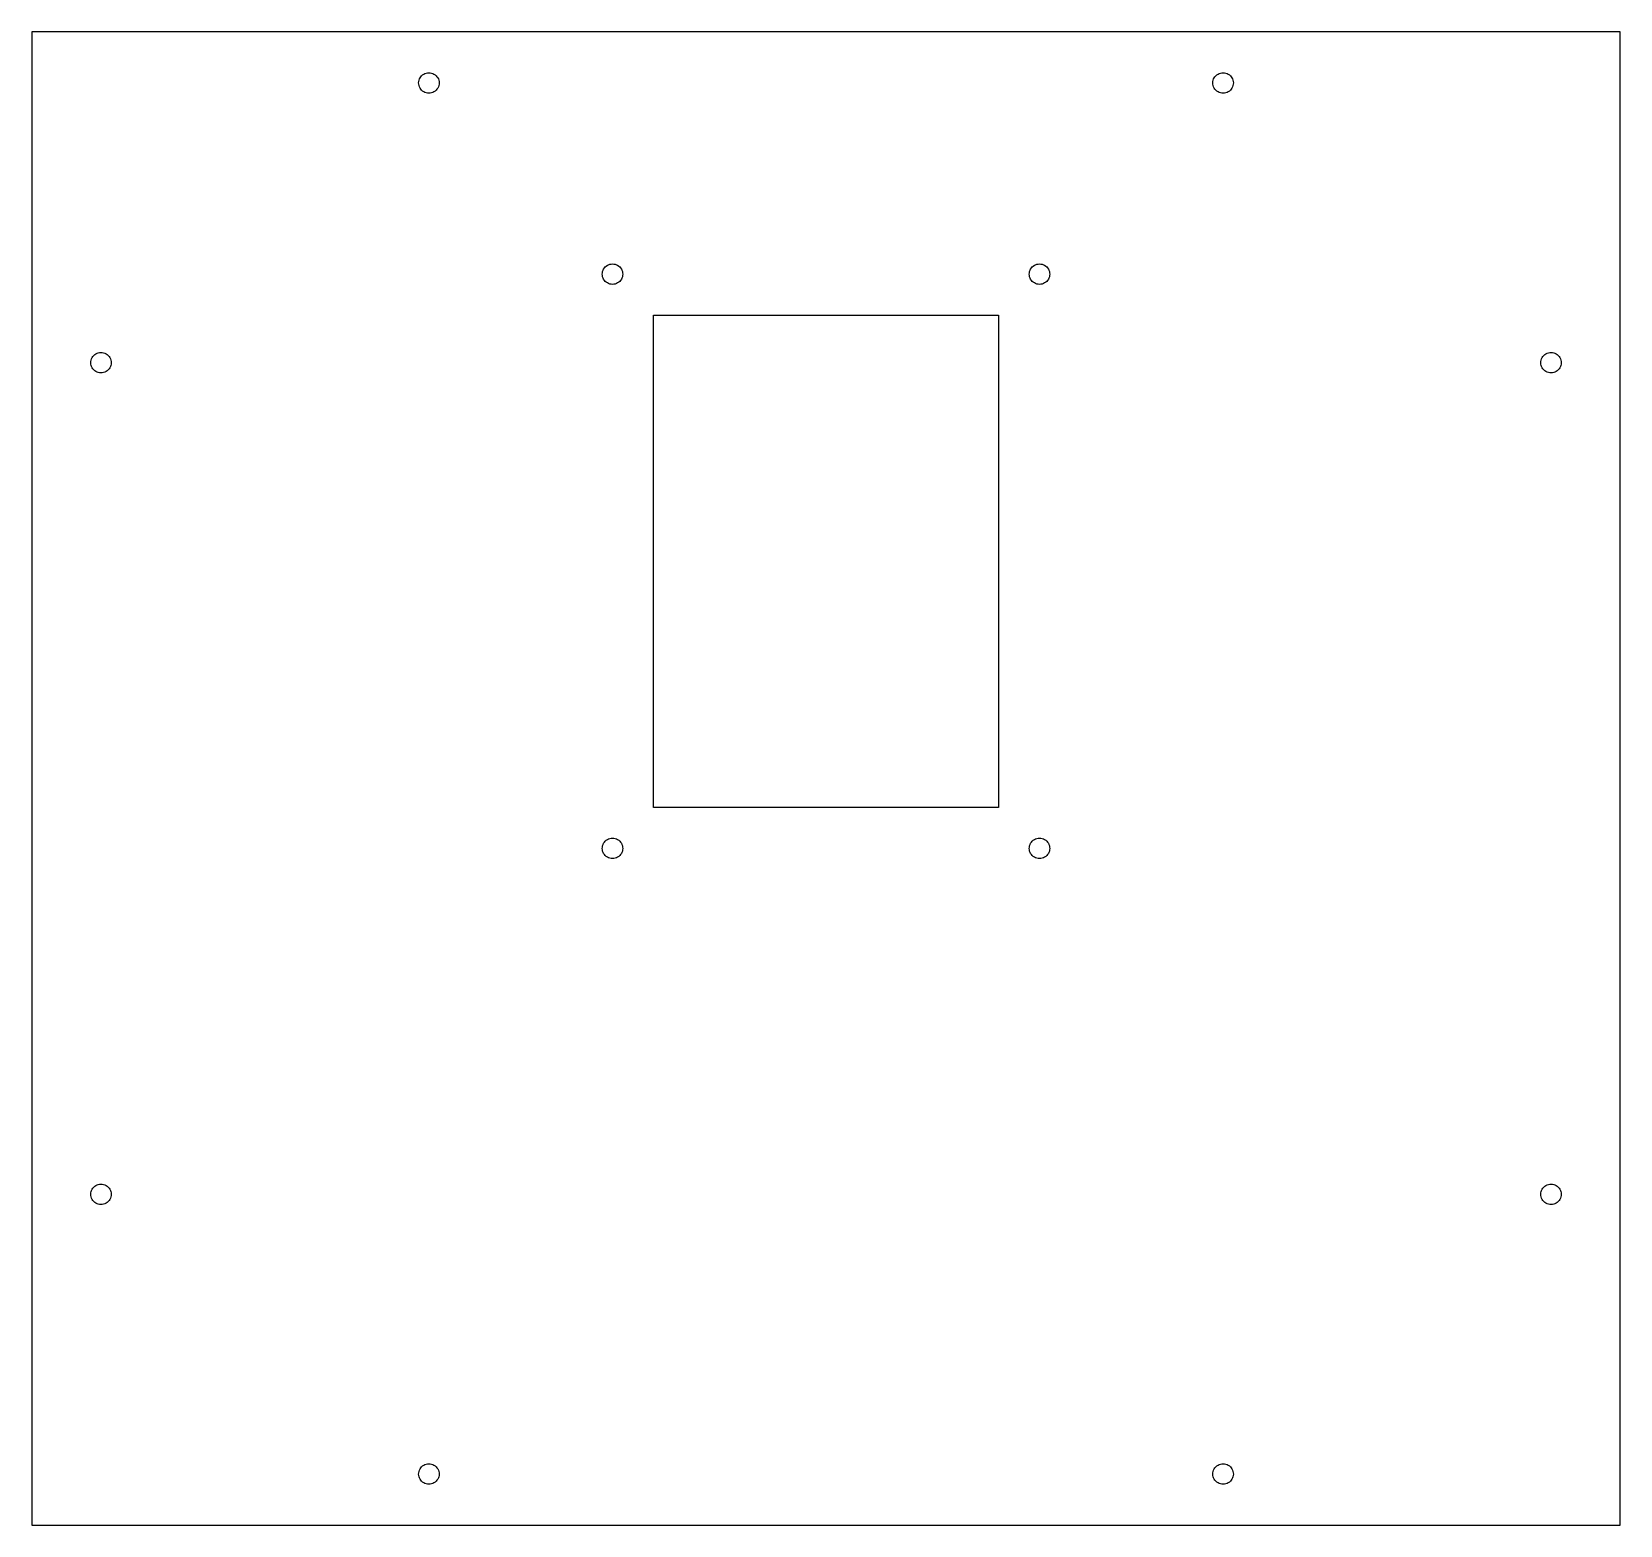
# Model space of a CAD drawing. Header units: metres. Extents: x 0 to 264, y 0 to 248.
import ezdxf

# ---------------------------------------------------------------- set-up
doc = ezdxf.new("R2010")
doc.units = ezdxf.units.M

msp = doc.modelspace()

# ---------------------------------------------------------------- linework, layer by layer
for p, q in [((264, 248.2), (0, 248.2)), ((0, 248.2), (0, 0)), ((264, 0), (264, 248.2)), ((64.3579, 240.14), (64.4294, 240.351)), ((64.4294, 240.351), (64.5278, 240.55)), ((64.5278, 240.55), (64.6513, 240.735)), ((64.6513, 240.735), (64.7979, 240.902)), ((64.7979, 240.902), (64.9651, 241.049)), ((64.9651, 241.049), (65.15, 241.172)), ((65.15, 241.172), (65.3494, 241.271)), ((65.3494, 241.271), (65.56, 241.342)), ((65.56, 241.342), (65.7781, 241.385)), ((65.7781, 241.385), (66, 241.4)), ((66, 241.4), (66.2219, 241.385)), ((66.2219, 241.385), (66.44, 241.342)), ((66.44, 241.342), (66.6506, 241.271)), ((66.6506, 241.271), (66.85, 241.172)), ((66.85, 241.172), (67.0349, 241.049)), ((67.0349, 241.049), (67.2021, 240.902)), ((67.2021, 240.902), (67.3487, 240.735)), ((67.3487, 240.735), (67.4722, 240.55)), ((67.4722, 240.55), (67.5706, 240.351)), ((67.5706, 240.351), (67.6421, 240.14)), ((196.358, 240.14), (196.429, 240.351)), ((196.429, 240.351), (196.528, 240.55)), ((196.528, 240.55), (196.651, 240.735)), ((196.651, 240.735), (196.798, 240.902)), ((196.798, 240.902), (196.965, 241.049)), ((196.965, 241.049), (197.15, 241.172)), ((197.15, 241.172), (197.349, 241.271)), ((197.349, 241.271), (197.56, 241.342)), ((197.56, 241.342), (197.778, 241.385)), ((197.778, 241.385), (198, 241.4)), ((198, 241.4), (198.222, 241.385)), ((198.222, 241.385), (198.44, 241.342)), ((198.44, 241.342), (198.651, 241.271)), ((198.651, 241.271), (198.85, 241.172)), ((198.85, 241.172), (199.035, 241.049)), ((199.035, 241.049), (199.202, 240.902)), ((199.202, 240.902), (199.349, 240.735)), ((199.349, 240.735), (199.472, 240.55)), ((199.472, 240.55), (199.571, 240.351)), ((199.571, 240.351), (199.642, 240.14)), ((64.3, 239.7), (64.3145, 239.922)), ((64.3145, 239.478), (64.3, 239.7)), ((64.3145, 239.922), (64.3579, 240.14)), ((64.3579, 239.26), (64.3145, 239.478)), ((64.4294, 239.049), (64.3579, 239.26)), ((64.5278, 238.85), (64.4294, 239.049)), ((64.6513, 238.665), (64.5278, 238.85)), ((64.7979, 238.498), (64.6513, 238.665)), ((64.9651, 238.351), (64.7979, 238.498)), ((65.15, 238.228), (64.9651, 238.351)), ((65.3494, 238.129), (65.15, 238.228)), ((65.56, 238.058), (65.3494, 238.129)), ((65.7781, 238.015), (65.56, 238.058)), ((66, 238), (65.7781, 238.015)), ((66.2219, 238.015), (66, 238)), ((66.44, 238.058), (66.2219, 238.015)), ((66.6506, 238.129), (66.44, 238.058)), ((66.85, 238.228), (66.6506, 238.129)), ((67.0349, 238.351), (66.85, 238.228)), ((67.2021, 238.498), (67.0349, 238.351)), ((67.3487, 238.665), (67.2021, 238.498)), ((67.4722, 238.85), (67.3487, 238.665)), ((67.5706, 239.049), (67.4722, 238.85)), ((67.6421, 239.26), (67.5706, 239.049)), ((67.6421, 240.14), (67.6855, 239.922)), ((67.6855, 239.478), (67.6421, 239.26)), ((67.6855, 239.922), (67.7, 239.7)), ((67.7, 239.7), (67.6855, 239.478)), ((196.3, 239.7), (196.315, 239.922)), ((196.315, 239.478), (196.3, 239.7)), ((196.315, 239.922), (196.358, 240.14)), ((196.358, 239.26), (196.315, 239.478)), ((196.429, 239.049), (196.358, 239.26)), ((196.528, 238.85), (196.429, 239.049)), ((196.651, 238.665), (196.528, 238.85)), ((196.798, 238.498), (196.651, 238.665)), ((196.965, 238.351), (196.798, 238.498)), ((197.15, 238.228), (196.965, 238.351)), ((197.349, 238.129), (197.15, 238.228)), ((197.56, 238.058), (197.349, 238.129)), ((197.778, 238.015), (197.56, 238.058)), ((198, 238), (197.778, 238.015)), ((198.222, 238.015), (198, 238)), ((198.44, 238.058), (198.222, 238.015)), ((198.651, 238.129), (198.44, 238.058)), ((198.85, 238.228), (198.651, 238.129)), ((199.035, 238.351), (198.85, 238.228)), ((199.202, 238.498), (199.035, 238.351)), ((199.349, 238.665), (199.202, 238.498)), ((199.472, 238.85), (199.349, 238.665)), ((199.571, 239.049), (199.472, 238.85)), ((199.642, 239.26), (199.571, 239.049)), ((199.642, 240.14), (199.685, 239.922)), ((199.685, 239.478), (199.642, 239.26)), ((199.685, 239.922), (199.7, 239.7)), ((199.7, 239.7), (199.685, 239.478)), ((94.8779, 208.36), (94.9494, 208.571)), ((94.9494, 208.571), (95.0478, 208.77)), ((95.0478, 208.77), (95.1713, 208.955)), ((95.1713, 208.955), (95.3179, 209.122)), ((95.3179, 209.122), (95.4851, 209.269)), ((95.4851, 209.269), (95.67, 209.392)), ((95.67, 209.392), (95.8694, 209.491)), ((95.8694, 209.491), (96.08, 209.562)), ((96.08, 209.562), (96.2981, 209.605)), ((96.2981, 209.605), (96.52, 209.62)), ((96.52, 209.62), (96.7419, 209.605)), ((96.7419, 209.605), (96.96, 209.562)), ((96.96, 209.562), (97.1706, 209.491)), ((97.1706, 209.491), (97.37, 209.392)), ((97.37, 209.392), (97.5549, 209.269)), ((97.5549, 209.269), (97.7221, 209.122)), ((97.7221, 209.122), (97.8687, 208.955)), ((97.8687, 208.955), (97.9922, 208.77)), ((97.9922, 208.77), (98.0906, 208.571)), ((98.0906, 208.571), (98.1621, 208.36)), ((165.838, 208.36), (165.909, 208.571)), ((165.909, 208.571), (166.008, 208.77)), ((166.008, 208.77), (166.131, 208.955)), ((166.131, 208.955), (166.278, 209.122)), ((166.278, 209.122), (166.445, 209.269)), ((166.445, 209.269), (166.63, 209.392)), ((166.63, 209.392), (166.829, 209.491)), ((166.829, 209.491), (167.04, 209.562)), ((167.04, 209.562), (167.258, 209.605)), ((167.258, 209.605), (167.48, 209.62)), ((167.48, 209.62), (167.702, 209.605)), ((167.702, 209.605), (167.92, 209.562)), ((167.92, 209.562), (168.131, 209.491)), ((168.131, 209.491), (168.33, 209.392)), ((168.33, 209.392), (168.515, 209.269)), ((168.515, 209.269), (168.682, 209.122)), ((168.682, 209.122), (168.829, 208.955)), ((168.829, 208.955), (168.952, 208.77)), ((168.952, 208.77), (169.051, 208.571)), ((169.051, 208.571), (169.122, 208.36)), ((94.82, 207.92), (94.8345, 208.142)), ((94.8345, 207.698), (94.82, 207.92)), ((94.8345, 208.142), (94.8779, 208.36)), ((94.8779, 207.48), (94.8345, 207.698)), ((94.9494, 207.269), (94.8779, 207.48)), ((95.0478, 207.07), (94.9494, 207.269)), ((95.1713, 206.885), (95.0478, 207.07)), ((95.3179, 206.718), (95.1713, 206.885)), ((95.4851, 206.571), (95.3179, 206.718)), ((95.67, 206.448), (95.4851, 206.571)), ((95.8694, 206.349), (95.67, 206.448)), ((96.08, 206.278), (95.8694, 206.349)), ((96.2981, 206.235), (96.08, 206.278)), ((96.52, 206.22), (96.2981, 206.235)), ((96.7419, 206.235), (96.52, 206.22)), ((96.96, 206.278), (96.7419, 206.235)), ((97.1706, 206.349), (96.96, 206.278)), ((97.37, 206.448), (97.1706, 206.349)), ((97.5549, 206.571), (97.37, 206.448)), ((97.7221, 206.718), (97.5549, 206.571)), ((97.8687, 206.885), (97.7221, 206.718)), ((97.9922, 207.07), (97.8687, 206.885)), ((98.0906, 207.269), (97.9922, 207.07)), ((98.1621, 207.48), (98.0906, 207.269)), ((98.1621, 208.36), (98.2055, 208.142)), ((98.2055, 207.698), (98.1621, 207.48)), ((98.2055, 208.142), (98.22, 207.92)), ((98.22, 207.92), (98.2055, 207.698)), ((165.78, 207.92), (165.795, 208.142)), ((165.795, 207.698), (165.78, 207.92)), ((165.795, 208.142), (165.838, 208.36)), ((165.838, 207.48), (165.795, 207.698)), ((165.909, 207.269), (165.838, 207.48)), ((166.008, 207.07), (165.909, 207.269)), ((166.131, 206.885), (166.008, 207.07)), ((166.278, 206.718), (166.131, 206.885)), ((166.445, 206.571), (166.278, 206.718)), ((166.63, 206.448), (166.445, 206.571)), ((166.829, 206.349), (166.63, 206.448)), ((167.04, 206.278), (166.829, 206.349)), ((167.258, 206.235), (167.04, 206.278)), ((167.48, 206.22), (167.258, 206.235)), ((167.702, 206.235), (167.48, 206.22)), ((167.92, 206.278), (167.702, 206.235)), ((168.131, 206.349), (167.92, 206.278)), ((168.33, 206.448), (168.131, 206.349)), ((168.515, 206.571), (168.33, 206.448)), ((168.682, 206.718), (168.515, 206.571)), ((168.829, 206.885), (168.682, 206.718)), ((168.952, 207.07), (168.829, 206.885)), ((169.051, 207.269), (168.952, 207.07)), ((169.122, 207.48), (169.051, 207.269)), ((169.122, 208.36), (169.165, 208.142)), ((169.165, 207.698), (169.122, 207.48)), ((169.165, 208.142), (169.18, 207.92)), ((169.18, 207.92), (169.165, 207.698)), ((103.32, 119.28), (103.32, 201.12)), ((103.32, 201.12), (160.68, 201.12)), ((160.68, 201.12), (160.68, 119.28)), ((9.79999, 193.2), (9.81453, 193.422)), ((9.81453, 192.978), (9.79999, 193.2)), ((9.81453, 193.422), (9.85793, 193.64)), ((9.85793, 192.76), (9.81453, 192.978)), ((9.85793, 193.64), (9.9294, 193.851)), ((9.9294, 192.549), (9.85793, 192.76)), ((9.9294, 193.851), (10.0278, 194.05)), ((10.0278, 194.05), (10.1513, 194.235)), ((10.1513, 194.235), (10.2979, 194.402)), ((10.2979, 194.402), (10.4651, 194.549)), ((10.4651, 194.549), (10.65, 194.672)), ((10.65, 194.672), (10.8494, 194.771)), ((10.8494, 194.771), (11.06, 194.842)), ((11.06, 194.842), (11.2781, 194.885)), ((11.2781, 194.885), (11.5, 194.9)), ((11.5, 194.9), (11.7219, 194.885)), ((11.7219, 194.885), (11.94, 194.842)), ((11.94, 194.842), (12.1506, 194.771)), ((12.1506, 194.771), (12.35, 194.672)), ((12.35, 194.672), (12.5349, 194.549)), ((12.5349, 194.549), (12.7021, 194.402)), ((12.7021, 194.402), (12.8487, 194.235)), ((12.8487, 194.235), (12.9722, 194.05)), ((12.9722, 194.05), (13.0706, 193.851)), ((13.0706, 193.851), (13.1421, 193.64)), ((13.1421, 192.76), (13.0706, 192.549)), ((13.1421, 193.64), (13.1855, 193.422)), ((13.1855, 192.978), (13.1421, 192.76)), ((13.1855, 193.422), (13.2, 193.2)), ((13.2, 193.2), (13.1855, 192.978)), ((250.8, 193.2), (250.815, 193.422)), ((250.815, 192.978), (250.8, 193.2)), ((250.815, 193.422), (250.858, 193.64)), ((250.858, 192.76), (250.815, 192.978)), ((250.858, 193.64), (250.929, 193.851)), ((250.929, 192.549), (250.858, 192.76)), ((250.929, 193.851), (251.028, 194.05)), ((251.028, 194.05), (251.151, 194.235)), ((251.151, 194.235), (251.298, 194.402)), ((251.298, 194.402), (251.465, 194.549)), ((251.465, 194.549), (251.65, 194.672)), ((251.65, 194.672), (251.849, 194.771)), ((251.849, 194.771), (252.06, 194.842)), ((252.06, 194.842), (252.278, 194.885)), ((252.278, 194.885), (252.5, 194.9)), ((252.5, 194.9), (252.722, 194.885)), ((252.722, 194.885), (252.94, 194.842)), ((252.94, 194.842), (253.151, 194.771)), ((253.151, 194.771), (253.35, 194.672)), ((253.35, 194.672), (253.535, 194.549)), ((253.535, 194.549), (253.702, 194.402)), ((253.702, 194.402), (253.849, 194.235)), ((253.849, 194.235), (253.972, 194.05)), ((253.972, 194.05), (254.071, 193.851)), ((254.071, 193.851), (254.142, 193.64)), ((254.142, 192.76), (254.071, 192.549)), ((254.142, 193.64), (254.185, 193.422)), ((254.185, 192.978), (254.142, 192.76)), ((254.185, 193.422), (254.2, 193.2)), ((254.2, 193.2), (254.185, 192.978)), ((10.0278, 192.35), (9.9294, 192.549)), ((10.1513, 192.165), (10.0278, 192.35)), ((10.2979, 191.998), (10.1513, 192.165)), ((10.4651, 191.851), (10.2979, 191.998)), ((10.65, 191.728), (10.4651, 191.851)), ((10.8494, 191.629), (10.65, 191.728)), ((11.06, 191.558), (10.8494, 191.629)), ((11.2781, 191.515), (11.06, 191.558)), ((11.5, 191.5), (11.2781, 191.515)), ((11.7219, 191.515), (11.5, 191.5)), ((11.94, 191.558), (11.7219, 191.515)), ((12.1506, 191.629), (11.94, 191.558)), ((12.35, 191.728), (12.1506, 191.629)), ((12.5349, 191.851), (12.35, 191.728)), ((12.7021, 191.998), (12.5349, 191.851)), ((12.8487, 192.165), (12.7021, 191.998)), ((12.9722, 192.35), (12.8487, 192.165)), ((13.0706, 192.549), (12.9722, 192.35)), ((251.028, 192.35), (250.929, 192.549)), ((251.151, 192.165), (251.028, 192.35)), ((251.298, 191.998), (251.151, 192.165)), ((251.465, 191.851), (251.298, 191.998)), ((251.65, 191.728), (251.465, 191.851)), ((251.849, 191.629), (251.65, 191.728)), ((252.06, 191.558), (251.849, 191.629)), ((252.278, 191.515), (252.06, 191.558)), ((252.5, 191.5), (252.278, 191.515)), ((252.722, 191.515), (252.5, 191.5)), ((252.94, 191.558), (252.722, 191.515)), ((253.151, 191.629), (252.94, 191.558)), ((253.35, 191.728), (253.151, 191.629)), ((253.535, 191.851), (253.35, 191.728)), ((253.702, 191.998), (253.535, 191.851)), ((253.849, 192.165), (253.702, 191.998)), ((253.972, 192.35), (253.849, 192.165)), ((254.071, 192.549), (253.972, 192.35)), ((160.68, 119.28), (103.32, 119.28)), ((95.1713, 113.515), (95.3179, 113.682)), ((95.3179, 113.682), (95.4851, 113.829)), ((95.4851, 113.829), (95.67, 113.952)), ((95.67, 113.952), (95.8694, 114.051)), ((95.8694, 114.051), (96.08, 114.122)), ((96.08, 114.122), (96.2981, 114.165)), ((96.2981, 114.165), (96.52, 114.18)), ((96.52, 114.18), (96.7419, 114.165)), ((96.7419, 114.165), (96.96, 114.122)), ((96.96, 114.122), (97.1706, 114.051)), ((97.1706, 114.051), (97.37, 113.952)), ((97.37, 113.952), (97.5549, 113.829)), ((97.5549, 113.829), (97.7221, 113.682)), ((97.7221, 113.682), (97.8687, 113.515)), ((166.131, 113.515), (166.278, 113.682)), ((166.278, 113.682), (166.445, 113.829)), ((166.445, 113.829), (166.63, 113.952)), ((166.63, 113.952), (166.829, 114.051)), ((166.829, 114.051), (167.04, 114.122)), ((167.04, 114.122), (167.258, 114.165)), ((167.258, 114.165), (167.48, 114.18)), ((167.48, 114.18), (167.702, 114.165)), ((167.702, 114.165), (167.92, 114.122)), ((167.92, 114.122), (168.131, 114.051)), ((168.131, 114.051), (168.33, 113.952)), ((168.33, 113.952), (168.515, 113.829)), ((168.515, 113.829), (168.682, 113.682)), ((168.682, 113.682), (168.829, 113.515)), ((94.82, 112.48), (94.8345, 112.702)), ((94.8345, 112.258), (94.82, 112.48)), ((94.8345, 112.702), (94.8779, 112.92)), ((94.8779, 112.04), (94.8345, 112.258)), ((94.8779, 112.92), (94.9494, 113.131)), ((94.9494, 111.829), (94.8779, 112.04)), ((94.9494, 113.131), (95.0478, 113.33)), ((95.0478, 111.63), (94.9494, 111.829)), ((95.0478, 113.33), (95.1713, 113.515)), ((95.1713, 111.445), (95.0478, 111.63)), ((95.3179, 111.278), (95.1713, 111.445)), ((95.4851, 111.131), (95.3179, 111.278)), ((95.67, 111.008), (95.4851, 111.131)), ((95.8694, 110.909), (95.67, 111.008)), ((96.08, 110.838), (95.8694, 110.909)), ((97.1706, 110.909), (96.96, 110.838)), ((97.37, 111.008), (97.1706, 110.909)), ((97.5549, 111.131), (97.37, 111.008)), ((97.7221, 111.278), (97.5549, 111.131)), ((97.8687, 111.445), (97.7221, 111.278)), ((97.8687, 113.515), (97.9922, 113.33)), ((97.9922, 111.63), (97.8687, 111.445)), ((97.9922, 113.33), (98.0906, 113.131)), ((98.0906, 111.829), (97.9922, 111.63)), ((98.0906, 113.131), (98.1621, 112.92)), ((98.1621, 112.04), (98.0906, 111.829)), ((98.1621, 112.92), (98.2055, 112.702)), ((98.2055, 112.258), (98.1621, 112.04)), ((98.2055, 112.702), (98.22, 112.48)), ((98.22, 112.48), (98.2055, 112.258)), ((165.78, 112.48), (165.795, 112.702)), ((165.795, 112.258), (165.78, 112.48)), ((165.795, 112.702), (165.838, 112.92)), ((165.838, 112.04), (165.795, 112.258)), ((165.838, 112.92), (165.909, 113.131)), ((165.909, 111.829), (165.838, 112.04)), ((165.909, 113.131), (166.008, 113.33)), ((166.008, 111.63), (165.909, 111.829)), ((166.008, 113.33), (166.131, 113.515)), ((166.131, 111.445), (166.008, 111.63)), ((166.278, 111.278), (166.131, 111.445)), ((166.445, 111.131), (166.278, 111.278)), ((166.63, 111.008), (166.445, 111.131)), ((166.829, 110.909), (166.63, 111.008)), ((167.04, 110.838), (166.829, 110.909)), ((168.131, 110.909), (167.92, 110.838)), ((168.33, 111.008), (168.131, 110.909)), ((168.515, 111.131), (168.33, 111.008)), ((168.682, 111.278), (168.515, 111.131)), ((168.829, 111.445), (168.682, 111.278)), ((168.829, 113.515), (168.952, 113.33)), ((168.952, 111.63), (168.829, 111.445)), ((168.952, 113.33), (169.051, 113.131)), ((169.051, 111.829), (168.952, 111.63)), ((169.051, 113.131), (169.122, 112.92)), ((169.122, 112.04), (169.051, 111.829)), ((169.122, 112.92), (169.165, 112.702)), ((169.165, 112.258), (169.122, 112.04)), ((169.165, 112.702), (169.18, 112.48)), ((169.18, 112.48), (169.165, 112.258)), ((96.2981, 110.795), (96.08, 110.838)), ((96.52, 110.78), (96.2981, 110.795)), ((96.7419, 110.795), (96.52, 110.78)), ((96.96, 110.838), (96.7419, 110.795)), ((167.258, 110.795), (167.04, 110.838)), ((167.48, 110.78), (167.258, 110.795)), ((167.702, 110.795), (167.48, 110.78)), ((167.92, 110.838), (167.702, 110.795)), ((9.85793, 55.44), (9.9294, 55.6506)), ((9.9294, 55.6506), (10.0278, 55.85)), ((10.0278, 55.85), (10.1513, 56.0349)), ((10.1513, 56.0349), (10.2979, 56.2021)), ((10.2979, 56.2021), (10.4651, 56.3487)), ((10.4651, 56.3487), (10.65, 56.4722)), ((10.65, 56.4722), (10.8494, 56.5706)), ((10.8494, 56.5706), (11.06, 56.6421)), ((11.06, 56.6421), (11.2781, 56.6855)), ((11.2781, 56.6855), (11.5, 56.7)), ((11.5, 56.7), (11.7219, 56.6855)), ((11.7219, 56.6855), (11.94, 56.6421)), ((11.94, 56.6421), (12.1506, 56.5706)), ((12.1506, 56.5706), (12.35, 56.4722)), ((12.35, 56.4722), (12.5349, 56.3487)), ((12.5349, 56.3487), (12.7021, 56.2021)), ((12.7021, 56.2021), (12.8487, 56.0349)), ((12.8487, 56.0349), (12.9722, 55.85)), ((12.9722, 55.85), (13.0706, 55.6506)), ((13.0706, 55.6506), (13.1421, 55.44)), ((250.858, 55.44), (250.929, 55.6506)), ((250.929, 55.6506), (251.028, 55.85)), ((251.028, 55.85), (251.151, 56.0349)), ((251.151, 56.0349), (251.298, 56.2021)), ((251.298, 56.2021), (251.465, 56.3487)), ((251.465, 56.3487), (251.65, 56.4722)), ((251.65, 56.4722), (251.849, 56.5706)), ((251.849, 56.5706), (252.06, 56.6421)), ((252.06, 56.6421), (252.278, 56.6855)), ((252.278, 56.6855), (252.5, 56.7)), ((252.5, 56.7), (252.722, 56.6855)), ((252.722, 56.6855), (252.94, 56.6421)), ((252.94, 56.6421), (253.151, 56.5706)), ((253.151, 56.5706), (253.35, 56.4722)), ((253.35, 56.4722), (253.535, 56.3487)), ((253.535, 56.3487), (253.702, 56.2021)), ((253.702, 56.2021), (253.849, 56.0349)), ((253.849, 56.0349), (253.972, 55.85)), ((253.972, 55.85), (254.071, 55.6506)), ((254.071, 55.6506), (254.142, 55.44)), ((9.79999, 55), (9.81453, 55.2219)), ((9.81453, 54.7781), (9.79999, 55)), ((9.81453, 55.2219), (9.85793, 55.44)), ((9.85793, 54.56), (9.81453, 54.7781)), ((9.9294, 54.3494), (9.85793, 54.56)), ((10.0278, 54.15), (9.9294, 54.3494)), ((10.1513, 53.9651), (10.0278, 54.15)), ((10.2979, 53.7979), (10.1513, 53.9651)), ((10.4651, 53.6513), (10.2979, 53.7979)), ((10.65, 53.5278), (10.4651, 53.6513)), ((10.8494, 53.4294), (10.65, 53.5278)), ((11.06, 53.3579), (10.8494, 53.4294)), ((11.2781, 53.3145), (11.06, 53.3579)), ((11.5, 53.3), (11.2781, 53.3145)), ((11.7219, 53.3145), (11.5, 53.3)), ((11.94, 53.3579), (11.7219, 53.3145)), ((12.1506, 53.4294), (11.94, 53.3579)), ((12.35, 53.5278), (12.1506, 53.4294)), ((12.5349, 53.6513), (12.35, 53.5278)), ((12.7021, 53.7979), (12.5349, 53.6513)), ((12.8487, 53.9651), (12.7021, 53.7979)), ((12.9722, 54.15), (12.8487, 53.9651)), ((13.0706, 54.3494), (12.9722, 54.15)), ((13.1421, 54.56), (13.0706, 54.3494)), ((13.1421, 55.44), (13.1855, 55.2219)), ((13.1855, 54.7781), (13.1421, 54.56)), ((13.1855, 55.2219), (13.2, 55)), ((13.2, 55), (13.1855, 54.7781)), ((250.8, 55), (250.815, 55.2219)), ((250.815, 54.7781), (250.8, 55)), ((250.815, 55.2219), (250.858, 55.44)), ((250.858, 54.56), (250.815, 54.7781)), ((250.929, 54.3494), (250.858, 54.56)), ((251.028, 54.15), (250.929, 54.3494)), ((251.151, 53.9651), (251.028, 54.15)), ((251.298, 53.7979), (251.151, 53.9651)), ((251.465, 53.6513), (251.298, 53.7979)), ((251.65, 53.5278), (251.465, 53.6513)), ((251.849, 53.4294), (251.65, 53.5278)), ((252.06, 53.3579), (251.849, 53.4294)), ((252.278, 53.3145), (252.06, 53.3579)), ((252.5, 53.3), (252.278, 53.3145)), ((252.722, 53.3145), (252.5, 53.3)), ((252.94, 53.3579), (252.722, 53.3145)), ((253.151, 53.4294), (252.94, 53.3579)), ((253.35, 53.5278), (253.151, 53.4294)), ((253.535, 53.6513), (253.35, 53.5278)), ((253.702, 53.7979), (253.535, 53.6513)), ((253.849, 53.9651), (253.702, 53.7979)), ((253.972, 54.15), (253.849, 53.9651)), ((254.071, 54.3494), (253.972, 54.15)), ((254.142, 54.56), (254.071, 54.3494)), ((254.142, 55.44), (254.185, 55.2219)), ((254.185, 54.7781), (254.142, 54.56)), ((254.185, 55.2219), (254.2, 55)), ((254.2, 55), (254.185, 54.7781)), ((64.3, 8.5), (64.3145, 8.72189)), ((64.3145, 8.27809), (64.3, 8.5)), ((64.3145, 8.72189), (64.3579, 8.93999)), ((64.3579, 8.06), (64.3145, 8.27809)), ((64.3579, 8.93999), (64.4294, 9.15056)), ((64.4294, 7.84943), (64.3579, 8.06)), ((64.4294, 9.15056), (64.5278, 9.34999)), ((64.5278, 9.34999), (64.6513, 9.53488)), ((64.6513, 9.53488), (64.7979, 9.70207)), ((64.7979, 9.70207), (64.9651, 9.84869)), ((64.9651, 9.84869), (65.15, 9.97223)), ((65.15, 9.97223), (65.3494, 10.0706)), ((65.3494, 10.0706), (65.56, 10.1421)), ((65.56, 10.1421), (65.7781, 10.1855)), ((65.7781, 10.1855), (66, 10.2)), ((66, 10.2), (66.2219, 10.1855)), ((66.2219, 10.1855), (66.44, 10.1421)), ((66.44, 10.1421), (66.6506, 10.0706)), ((66.6506, 10.0706), (66.85, 9.97223)), ((66.85, 9.97223), (67.0349, 9.84869)), ((67.0349, 9.84869), (67.2021, 9.70207)), ((67.2021, 9.70207), (67.3487, 9.53488)), ((67.3487, 9.53488), (67.4722, 9.34999)), ((67.4722, 9.34999), (67.5706, 9.15056)), ((67.5706, 9.15056), (67.6421, 8.93999)), ((67.6421, 8.06), (67.5706, 7.84943)), ((67.6421, 8.93999), (67.6855, 8.72189)), ((67.6855, 8.27809), (67.6421, 8.06)), ((67.6855, 8.72189), (67.7, 8.5)), ((67.7, 8.5), (67.6855, 8.27809)), ((196.3, 8.5), (196.315, 8.72189)), ((196.315, 8.27809), (196.3, 8.5)), ((196.315, 8.72189), (196.358, 8.93999)), ((196.358, 8.06), (196.315, 8.27809)), ((196.358, 8.93999), (196.429, 9.15056)), ((196.429, 7.84943), (196.358, 8.06)), ((196.429, 9.15056), (196.528, 9.34999)), ((196.528, 9.34999), (196.651, 9.53488)), ((196.651, 9.53488), (196.798, 9.70207)), ((196.798, 9.70207), (196.965, 9.84869)), ((196.965, 9.84869), (197.15, 9.97223)), ((197.15, 9.97223), (197.349, 10.0706)), ((197.349, 10.0706), (197.56, 10.1421)), ((197.56, 10.1421), (197.778, 10.1855)), ((197.778, 10.1855), (198, 10.2)), ((198, 10.2), (198.222, 10.1855)), ((198.222, 10.1855), (198.44, 10.1421)), ((198.44, 10.1421), (198.651, 10.0706)), ((198.651, 10.0706), (198.85, 9.97223)), ((198.85, 9.97223), (199.035, 9.84869)), ((199.035, 9.84869), (199.202, 9.70207)), ((199.202, 9.70207), (199.349, 9.53488)), ((199.349, 9.53488), (199.472, 9.34999)), ((199.472, 9.34999), (199.571, 9.15056)), ((199.571, 9.15056), (199.642, 8.93999)), ((199.642, 8.06), (199.571, 7.84943)), ((199.642, 8.93999), (199.685, 8.72189)), ((199.685, 8.27809), (199.642, 8.06)), ((199.685, 8.72189), (199.7, 8.5)), ((199.7, 8.5), (199.685, 8.27809)), ((64.5278, 7.64999), (64.4294, 7.84943)), ((64.6513, 7.4651), (64.5278, 7.64999)), ((64.7979, 7.29791), (64.6513, 7.4651)), ((64.9651, 7.15129), (64.7979, 7.29791)), ((65.15, 7.02776), (64.9651, 7.15129)), ((65.3494, 6.9294), (65.15, 7.02776)), ((65.56, 6.85793), (65.3494, 6.9294)), ((65.7781, 6.81453), (65.56, 6.85793)), ((66, 6.79999), (65.7781, 6.81453)), ((66.2219, 6.81453), (66, 6.79999)), ((66.44, 6.85793), (66.2219, 6.81453)), ((66.6506, 6.9294), (66.44, 6.85793)), ((66.85, 7.02776), (66.6506, 6.9294)), ((67.0349, 7.15129), (66.85, 7.02776)), ((67.2021, 7.29791), (67.0349, 7.15129)), ((67.3487, 7.4651), (67.2021, 7.29791)), ((67.4722, 7.64999), (67.3487, 7.4651)), ((67.5706, 7.84943), (67.4722, 7.64999)), ((196.528, 7.64999), (196.429, 7.84943)), ((196.651, 7.4651), (196.528, 7.64999)), ((196.798, 7.29791), (196.651, 7.4651)), ((196.965, 7.15129), (196.798, 7.29791)), ((197.15, 7.02776), (196.965, 7.15129)), ((197.349, 6.9294), (197.15, 7.02776)), ((197.56, 6.85793), (197.349, 6.9294)), ((197.778, 6.81453), (197.56, 6.85793)), ((198, 6.79999), (197.778, 6.81453)), ((198.222, 6.81453), (198, 6.79999)), ((198.44, 6.85793), (198.222, 6.81453)), ((198.651, 6.9294), (198.44, 6.85793)), ((198.85, 7.02776), (198.651, 6.9294)), ((199.035, 7.15129), (198.85, 7.02776)), ((199.202, 7.29791), (199.035, 7.15129)), ((199.349, 7.4651), (199.202, 7.29791)), ((199.472, 7.64999), (199.349, 7.4651)), ((199.571, 7.84943), (199.472, 7.64999)), ((0, 0), (264, 0))]:
    msp.add_line(p, q)

doc.saveas('drawing.dxf')
